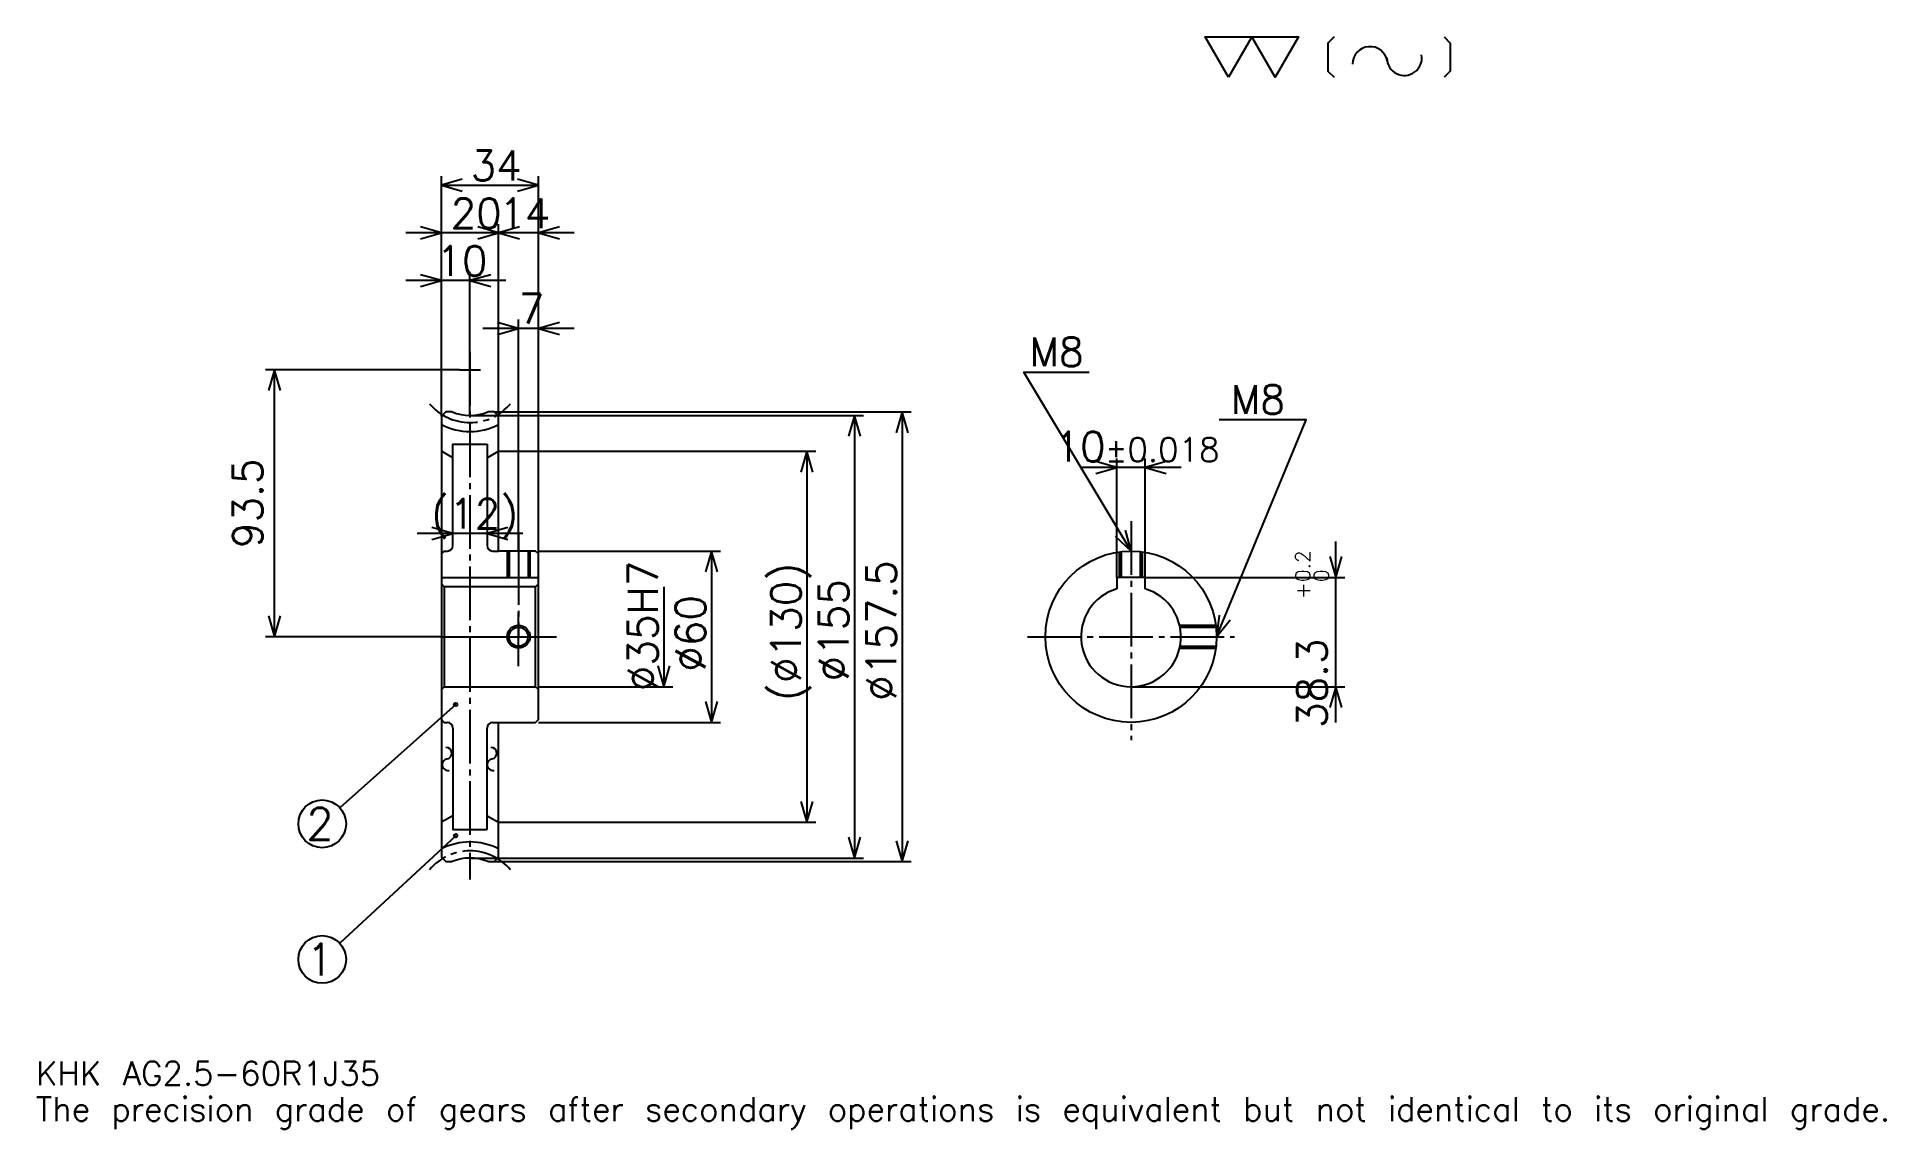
# Model space of a CAD drawing. Extents: x 21 to 669, y 8 to 390.
import ezdxf

# ---------------------------------------------------------------- set-up
doc = ezdxf.new("R2010")
doc.units = 0
doc.linetypes.add('DASHDOT', pattern=[25.066667, 18.8, -2.088889, 2.088889, -2.088889])
doc.layers.get('0').update_dxf_attribs({"linetype": 'CONTINUOUS'})
doc.layers.add('DASHDOT', color=6, linetype='DASHDOT')
doc.styles.add('KANJI', font='TXT', dxfattribs={"bigfont": 'BIGFONT'})

msp = doc.modelspace()

# ---------------------------------------------------------------- linework, layer by layer
at = {"color": 5}
for p, q in [((162.933334, 258.822235), (162.933334, 341.333344)), ((162.933334, 338.200012), (196.933334, 338.200012)), ((196.933334, 258.822235), (196.933334, 341.333344)), ((182.933334, 258.822235), (182.933334, 324.622253)), ((195.466675, 321.488892), (150.399994, 321.488892)), ((209.466675, 321.488892), (170.399994, 321.488892)), ((185.466675, 304.777771), (150.399994, 304.777771)), ((172.933334, 273.572235), (172.933334, 307.911133)), ((209.466675, 288.066681), (177.399994, 288.066681)), ((189.933334, 258.822235), (189.933334, 291.200012)), ((169.199997, 273.572235), (101.311111, 273.572235)), ((104.444443, 180.072235), (104.444443, 273.572235)), ((172.933334, 257.572235), (172.933334, 273.572235)), ((162.933334, 257.322235), (162.933334, 258.822235)), ((172.933334, 257.572235), (196.933334, 257.572235)), ((181.433334, 258.822235), (196.933334, 258.822235)), ((182.933334, 257.322235), (182.933334, 258.822235)), ((189.933334, 210.072235), (189.933334, 258.822235)), ((189.933334, 210.072235), (189.933334, 258.822235)), ((196.933334, 258.822235), (327.488892, 258.822235)), ((196.933334, 209.072235), (196.933334, 258.822235)), ((196.933334, 257.572235), (310.777771, 257.572235)), ((307.64447, 257.572235), (307.64447, 102.572235)), ((324.35556, 258.822235), (324.35556, 101.322235)), ((182.933334, 245.072235), (196.933334, 245.072235)), ((196.933334, 245.072235), (294.06665, 245.072235)), ((290.93335, 245.072235), (290.93335, 115.072235)), ((399.488892, 200.872238), (399.488892, 242.450012)), ((409.488892, 200.872238), (409.488892, 242.450012)), ((422.022217, 239.316681), (386.955566, 239.316681)), ((191.466675, 216.250015), (154.399994, 216.250015)), ((196.933334, 210.072235), (260.64444, 210.072235)), ((257.511108, 210.072235), (257.511108, 150.072235)), ((476.266663, 150.03891), (476.266663, 213.405563)), ((409.488892, 200.872238), (479.400024, 200.872238)), ((240.800003, 197.572235), (240.800003, 162.572235)), ((162.933334, 180.072235), (101.311111, 180.072235)), ((196.933334, 162.572235), (243.933334, 162.572235)), ((404.488892, 162.572235), (479.400024, 162.572235)), ((167.933334, 156.322235), (127.387489, 120.110275)), ((196.933334, 150.072235), (260.64444, 150.072235)), ((167.933334, 110.384735), (127.284737, 72.723228)), ((182.933334, 115.072235), (196.933334, 115.072235)), ((196.933334, 115.072235), (294.06665, 115.072235)), ((172.933334, 102.572235), (196.933334, 102.572235)), ((181.433334, 101.322235), (196.933334, 101.322235)), ((196.933334, 102.572235), (310.777771, 102.572235)), ((196.933334, 101.322235), (327.488892, 101.322235))]:
    msp.add_line(p, q, dxfattribs=at)
at = {"color": 4}
for p, q in [((178.933334, 247.572235), (178.933334, 212.072235)), ((166.933334, 242.762833), (162.933334, 245.072235)), ((178.933334, 242.762833), (182.933334, 245.072235)), ((180.933334, 210.072235), (182.933334, 210.072235)), ((162.933334, 200.872238), (196.933334, 200.872238)), ((196.933334, 198.572235), (195.933334, 197.572235)), ((162.933334, 161.572235), (163.933334, 162.572235)), ((196.933334, 161.572235), (195.933334, 162.572235)), ((180.933334, 150.072235), (182.933334, 150.072235)), ((178.933334, 112.572235), (178.933334, 148.072235)), ((166.933334, 117.381638), (162.933334, 115.072235)), ((178.933334, 117.381638), (182.933334, 115.072235))]:
    msp.add_line(p, q, dxfattribs=at)
at = {"color": 7}
for points in [[(438.666656, 376), (430.519989, 390.12088), (463.106659, 390.12088), (454.959991, 376), (446.813324, 390.12088), (438.666656, 376)], [(475.598206, 390.12088), (473.425781, 387.948456), (473.425781, 378.172455), (475.598206, 376)], [(514.159119, 390.12088), (516.331543, 387.948456), (516.331543, 378.172455), (514.159119, 376)]]:
    msp.add_lwpolyline(points, dxfattribs=at)
at = {"color": 5}
for points in [[(170.244446, 340.288879), (162.933334, 338.200012), (170.244446, 336.111145)], [(189.622223, 336.111145), (196.933334, 338.200012), (189.622223, 340.288879)], [(155.622223, 319.400024), (162.933334, 321.488892), (155.622223, 323.577789)], [(175.622223, 319.400024), (182.933334, 321.488892), (175.622223, 323.577789)], [(190.244446, 323.577789), (182.933334, 321.488892), (190.244446, 319.400024)], [(204.244446, 323.577789), (196.933334, 321.488892), (204.244446, 319.400024)], [(155.622223, 302.688904), (162.933334, 304.777771), (155.622223, 306.866669)], [(180.244446, 306.866669), (172.933334, 304.777771), (180.244446, 302.688904)], [(182.622223, 285.977783), (189.933334, 288.066681), (182.622223, 290.155579)], [(204.244446, 290.155579), (196.933334, 288.066681), (204.244446, 285.977783)], [(106.53334, 266.261108), (104.444443, 273.572235), (102.35556, 266.261108)], [(404.488892, 210.072235), (366.888885, 272.738892), (389.866669, 272.738892)], [(309.733337, 250.261124), (307.64447, 257.572235), (305.555573, 250.261124)], [(326.444458, 251.511124), (324.35556, 258.822235), (322.266663, 251.511124)], [(434.488892, 180.072235), (465.822205, 256.027802), (435.324463, 256.027802)], [(293.022217, 237.761124), (290.93335, 245.072235), (288.844452, 237.761124)], [(392.177795, 237.227783), (399.488892, 239.316681), (392.177795, 241.405563)], [(416.799988, 241.405563), (409.488892, 239.316681), (416.799988, 237.227783)], [(159.622223, 214.161118), (166.933334, 216.250015), (159.622223, 218.338898)], [(186.244446, 218.338898), (178.933334, 216.250015), (186.244446, 214.161118)], [(398.936157, 215.266739), (404.488892, 210.072235), (402.518555, 217.416183)], [(259.600006, 202.761124), (257.511108, 210.072235), (255.422211, 202.761124)], [(474.177795, 208.18335), (476.266663, 200.872238), (478.355591, 208.18335)], [(102.35556, 187.383347), (104.444443, 180.072235), (106.53334, 187.383347)], [(435.345947, 187.627457), (434.488892, 180.072235), (439.208008, 186.034256)], [(238.711121, 169.883347), (240.800003, 162.572235), (242.888885, 169.883347)], [(478.355591, 155.261124), (476.266663, 162.572235), (474.177795, 155.261124)], [(255.422211, 157.383347), (257.511108, 150.072235), (259.600006, 157.383347)], [(288.844452, 122.383347), (290.93335, 115.072235), (293.022217, 122.383347)], [(305.555573, 109.883347), (307.64447, 102.572235), (309.733337, 109.883347)], [(322.266663, 108.633347), (324.35556, 101.322235), (326.444458, 108.633347)]]:
    msp.add_lwpolyline(points, dxfattribs=at)
at = {"color": 4}
for points in [[(166.733536, 258.822235), (164.433334, 258.822235), (162.933334, 257.322235), (162.933334, 161.572235)], [(179.133133, 101.322235), (181.433334, 101.322235), (182.933334, 102.822235), (182.933334, 150.072235), (195.933334, 150.072235), (196.933334, 151.072235), (196.933334, 209.072235), (195.933334, 210.072235), (182.933334, 210.072235), (182.933334, 257.322235), (181.433334, 258.822235), (179.133133, 258.822235)], [(166.933334, 212.072235), (166.933334, 247.572235), (178.933334, 247.572235)], [(162.933334, 209.072235), (163.933334, 210.072235), (164.933334, 210.072235)], [(185.933334, 210.072235), (185.933334, 200.872238)], [(186.608337, 210.072235), (186.608337, 200.872238)], [(193.258331, 210.072235), (193.258331, 200.872238)], [(193.933334, 210.072235), (193.933334, 200.872238)], [(400.488892, 200.872238), (400.488892, 209.804367)], [(401.163879, 200.872238), (401.163879, 209.887405)], [(407.813904, 200.872238), (407.813904, 209.887405)], [(408.488892, 200.872238), (408.488892, 209.804367)], [(409.488892, 196.842743), (409.488892, 200.872238), (399.488892, 200.872238), (399.488892, 196.842743)], [(162.933334, 198.572235), (163.933334, 197.572235), (163.933334, 162.572235), (195.933334, 162.572235), (195.933334, 197.572235), (163.933334, 197.572235)], [(421.525635, 184.072235), (434.221008, 184.072235)], [(421.670105, 183.397232), (434.304077, 183.397232)], [(421.525635, 176.072235), (434.221008, 176.072235)], [(421.670105, 176.747238), (434.304077, 176.747238)], [(162.933334, 161.572235), (162.933334, 102.822235), (164.433334, 101.322235), (166.733536, 101.322235)], [(162.933334, 151.072235), (163.933334, 150.072235), (164.933334, 150.072235)], [(166.933334, 148.072235), (166.933334, 112.572235), (178.933334, 112.572235)]]:
    msp.add_lwpolyline(points, dxfattribs=at)
for centre, radius in [((404.488892, 180.072235), 30), ((189.933334, 180.072235), 3.325)]:
    msp.add_circle(centre, radius, dxfattribs=at)
at = {"color": 7}
msp.add_circle((189.933334, 180.072235), 4, dxfattribs=at)
at = {"color": 5}
for centre, radius in [((167.933334, 156.322235), 0.626667), ((121.155556, 114.544456), 8.355556), ((167.933334, 110.384735), 0.626667), ((121.155556, 67.044456), 8.355556)]:
    msp.add_circle(centre, radius, dxfattribs=at)
at = {"color": 7}
for centre, radius, start, end in [((488.225555, 380.641663), 6.11, 10, 180), ((500.259888, 382.763672), 6.11, 180, 10), ((165.229446, 135.274109), 2.036667, 90, 280), ((164.52211, 139.285568), 2.036667, 280, 90), ((180.989441, 135.274109), 2.036667, 90, 280), ((180.28212, 139.285568), 2.036667, 280, 90)]:
    msp.add_arc(centre, radius, start, end, dxfattribs=at)
at = {"color": 4}
for centre, radius, start, end in [((172.933334, 273.572235), 21.625, 242.456124875, 297.543875125), ((172.933334, 273.572235), 16, 247.201751877, 292.798248123), ((164.933334, 212.072235), 2, 270, 0), ((180.933334, 212.072235), 2, 180, 270), ((404.488892, 180.072235), 17.5, 106.601549926, 73.398450074), ((164.933334, 148.072235), 2, 0, 90), ((180.933334, 148.072235), 2, 90, 180), ((172.933334, 86.572235), 21.625, 62.456124875, 117.543875125), ((172.933334, 86.572235), 16, 67.201751877, 112.798248123)]:
    msp.add_arc(centre, radius, start, end, dxfattribs=at)
at = {"layer": 'DASHDOT', "color": 7}
for p, q in [((172.933334, 279.838898), (172.933334, 95.055565)), ((169.199997, 273.572235), (176.666672, 273.572235)), ((404.488892, 220.516678), (404.488892, 143.805573)), ((189.933334, 210.072235), (189.933334, 180.072235)), ((162.933334, 180.072235), (203.199997, 180.072235)), ((368.222229, 180.072235), (440.755554, 180.072235))]:
    msp.add_line(p, q, dxfattribs=at)
for points in [[(189.933334, 216.338898), (189.933334, 194.605576)], [(189.933334, 169.805573), (189.933334, 190.338898)], [(179.666672, 180.072235), (200.199997, 180.072235)]]:
    msp.add_lwpolyline(points, dxfattribs=at)
for centre, start, end in [((172.933334, 273.572235), 220.000002489, 319.999997511), ((172.933334, 86.572235), 40.000002489, 139.999997511)]:
    msp.add_arc(centre, 18.5, start, end, dxfattribs=at)

# ---------------------------------------------------------------- texts
at = {"color": 7, "style": 'KANJI'}
for s, height, p in [('34', 10.444444, (173.14444, 339.871124)), ('20', 10.444444, (166.14444, 323.160034)), ('14', 10.444444, (183.14444, 323.160034)), ('10', 10.444444, (161.14444, 306.448914)), ('7', 10.444444, (190.038895, 289.737793)), ('M8', 10.026667, (368.977783, 274.827789)), ('M8', 10.026667, (439.502197, 258.116669)), ('10', 10.444444, (377.707275, 241.405563)), ('%%p0.018', 8.355556, (395.357117, 241.405563)), ('(12)', 10.444444, (159.35556, 217.921127)), ('2', 11.140741, (115.58519, 108.974083)), ('1', 11.140741, (115.58519, 61.474083)), ('KHK AG2.5-60R1J35', 8.355556, (20.888889, 22.977777)), ('The precision grade of gears after secondary operations is equivalent but not identical to its original grade.', 8.355556, (20.888889, 10.444445))]:
    msp.add_text(s, height=height, dxfattribs=at).set_placement(p)
for s, height, p in [('93.5', 10.444444, (100.26667, 211.155563)), ('0.2', 5.222222, (467.284485, 199.167953)), ('%%c35H7', 10.444444, (238.711121, 161.011124)), ('(%%c130)', 10.444444, (288.844452, 157.616669)), ('%%c157.5', 10.444444, (322.266663, 157.616669)), ('0', 5.222222, (473.76001, 199.167953)), ('%%c155', 10.444444, (305.555573, 164.405579)), ('+', 5.222222, (467.284485, 193.319077)), ('%%c60', 10.444444, (255.422211, 167.800018)), ('38.3', 10.444444, (473.133362, 148.111389))]:
    msp.add_text(s, height=height, rotation=90, dxfattribs=at).set_placement(p)

doc.saveas('drawing.dxf')
